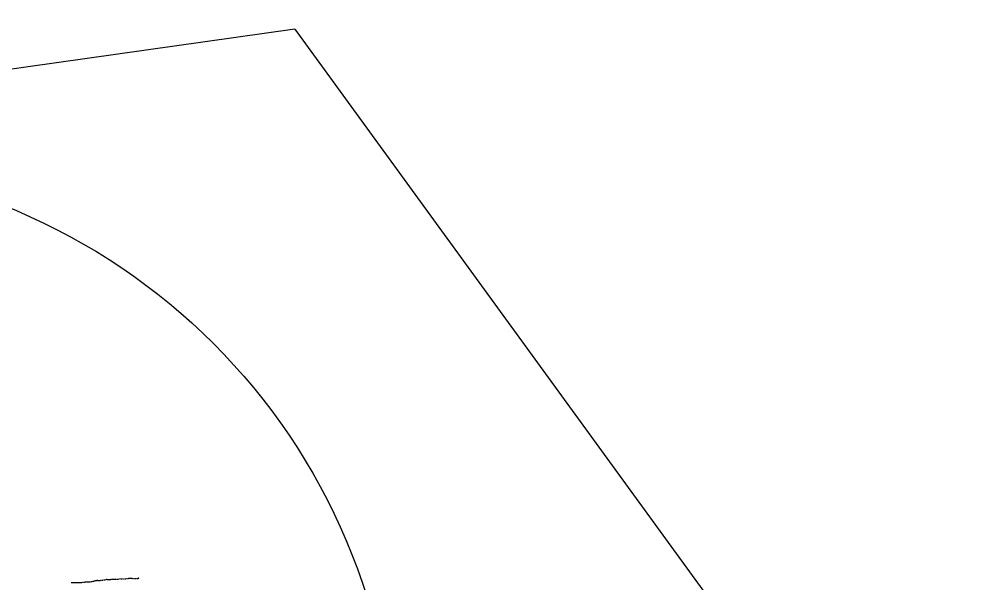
# Model space of a CAD drawing. Header units: inches. Extents: x -43639 to 75791, y -33466 to 47612.
# Drawn here: x 20965 to 33776, y 6807 to 14428 of the extents above; entities that cross this region are included whole.
import ezdxf

# ---------------------------------------------------------------- set-up
doc = ezdxf.new("R2010")
doc.units = ezdxf.units.IN
doc.header["$LTSCALE"] = 8
doc.header["$MEASUREMENT"] = 0
doc.linetypes.add('DASHED', pattern=[0.75, 0.5, -0.25])
doc.layers.get('0').update_dxf_attribs({"linetype": 'CONTINUOUS'})
doc.layers.add('A-walls', color=7, linetype='CONTINUOUS')
doc.layers.add('CONT-NML', color=1, linetype='DASHED')

msp = doc.modelspace()

# ---------------------------------------------------------------- linework, layer by layer
for q in [(14383.55501, 12837.61714), (30658.23485, 6093.92131)]:
    msp.add_line((24691.80138, 14288.47496), q)
at = {"layer": 'A-walls'}
for centre, radius in [((17813.72126, 4368.8652, -39478.11913), 23854.49434), ((17670.02981, 4120.51567, -8376.00547), 8376.17315), ((17670.02981, 4120.51567, -8376.00547), 8376.16768)]:
    msp.add_circle(centre, radius, dxfattribs=at)
at = {"layer": 'CONT-NML', "elevation": 7944}
msp.add_lwpolyline([(21669.24108, 6816.21014), (21753.68331, 6813.68165, 0.0277890683), (21799.09242, 6814.84571), (21853.66232, 6819.28617, -0.0088331857), (21880.58586, 6820.99886), (21907.53965, 6822.23586, 0.0338154991), (21934.28707, 6825.2839), (21985.81242, 6834.71701, -0.0239237291), (22029.28863, 6840.54401), (22094.89075, 6846.15978, 0.019517244), (22109.9099, 6848.03823), (22128.01998, 6851.02505, -0.002086615), (22136.643, 6852.41027), (22145.2718, 6853.7595, -0.0280411389), (22153.94899, 6854.62171), (22444.86703, 6867.13093, -0.0165833861), (22492.60887, 6867.59924), (22560.51489, 6866.01302, 0.1231981403), (22567.57653, 6867.60553), (22574.23973, 6870.96483, -0.0776040595), (22581.2564, 6873.22848), (22596.07871, 6875.5775)], format="xyb", dxfattribs=at)

doc.saveas('drawing.dxf')
